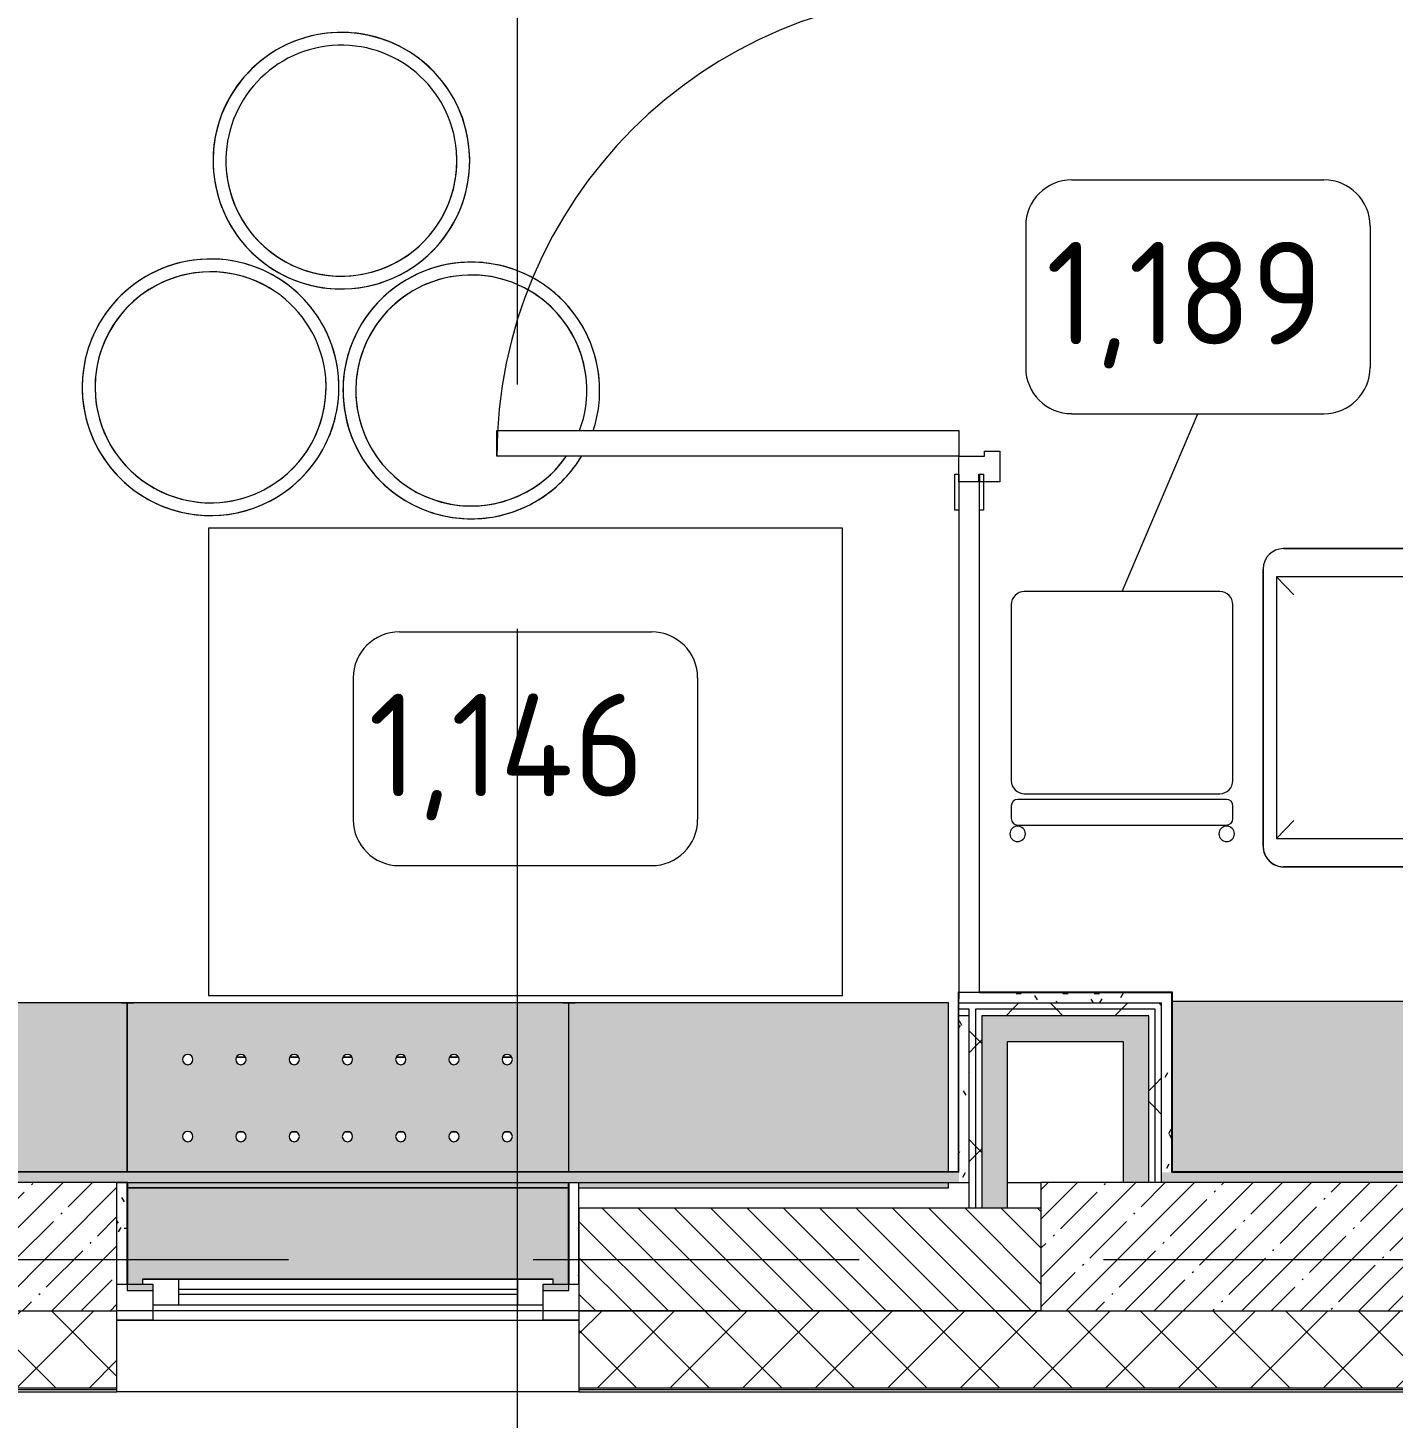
# Model space of a CAD drawing. Header units: millimetres. Extents: x 81566 to 292854, y -8553 to 29000.
# Drawn here: x 99756 to 102416, y -309 to 2400 of the extents above; entities that cross this region are included whole.
import ezdxf

# ---------------------------------------------------------------- set-up
doc = ezdxf.new("R2010")
doc.units = ezdxf.units.MM
doc.linetypes.add('Осевая', pattern=[3175, 635, -476.25, 1587.5, -476.25])
for name, color, linetype, lineweight, true_color in [('A-DOOR-1', 7, 'Continuous', 9, 0xc0c0c0), ('A-DOOR-FRAM-1', 7, 'Continuous', 9, 0xc0c0c0), ('A-WALL-1', 9, 'Continuous', 9, 0x808080), ('A-WALL-FNSH-1', 9, 'Continuous', 9, 0x808080), ('I-FURN-1', 9, 'Continuous', 9, 0x808080), ('M-EQPM-1', 7, 'Continuous', 9, 0xb2b2b2)]:
    doc.layers.add(name, color=color, linetype=linetype, lineweight=lineweight, true_color=true_color)
for name, color, linetype, lineweight in [('A-GLAZ', 7, 'Continuous', 9), ('A-GLAZ-1', 7, 'Continuous', 13), ('A-WALL', 7, 'Continuous', 9), ('I-FURN-IDEN', 7, 'Continuous', 9), ('I-WALL', 7, 'Continuous', 9), ('S-COLS', 7, 'Continuous', 9), ('Знаки', 7, 'Continuous', 9), ('Оси', 7, 'Continuous', 9), ('Оси-2', 7, 'Осевая', 9)]:
    doc.layers.add(name, color=color, linetype=linetype, lineweight=lineweight)
doc.styles.add('GOST Common', font='GOST_Common.ttf', dxfattribs={"height": 200})
pattern_1 = [(0, (0, 0), (121.92, 30.48), [10.058, -81.382, 10.058, -81.382, -487.68]), (0, (0, 0), (121.92, 30.48), [-182.88, 10.058, -172.822, 10.058, -81.382, -213.36]), (0, (0, 0), (121.92, 30.48), [-457.2, 10.058, -50.902, 10.058, -142.342]), (120, (45.72, 15.24), (-87.356454, 90.345817), [10.058, -81.382, 10.058, -81.382, -487.68]), (120, (45.72, 15.24), (-87.356454, 90.345817), [-182.88, 10.058, -172.822, 10.058, -81.382, -213.36]), (120, (45.72, 15.24), (-87.356454, 90.345817), [-457.2, 10.058, -50.902, 10.058, -142.342]), (240, (60.96, 76.2), (-34.563546, -120.825817), [10.058, -81.382, 10.058, -81.382, -487.68]), (240, (60.96, 76.2), (-34.563546, -120.825817), [-182.88, 10.058, -172.822, 10.058, -81.382, -213.36]), (240, (60.96, 76.2), (-34.563546, -120.825817), [-457.2, 10.058, -50.902, 10.058, -142.342])]
pattern_2 = [(45, (0, 0), (-106.06602, 106.06602), []), (135, (0, 0), (-106.06602, -106.06602), [])]

# ---------------------------------------------------------------- blocks, each defined once
blk = doc.blocks.new('BSC_Колонна _Прямоугольная - 250х900-23282983-План расстановки мебели и оборудования 2 этажа в осях 23-33')
at = {"layer": 'S-COLS'}
h = blk.add_hatch(dxfattribs=at)
h.set_pattern_fill('FP_10', color=256, style=0, pattern_type=2)
h.set_pattern_definition([(45, (-99480, -25), (-57.024626, 57.024626), []), (45, (-99422.975, -25), (-57.024626, 57.024626), [100.806, -20.161, 3.353, -16.808])])
h.paths.add_polyline_path([(-40.7, -125), (450, -125), (450, 125), (-450, 125), (-450, -125), (-364, -125)])
for p, q in [((450, 125), (-450, 125)), ((-450, 125), (-450, -125)), ((450, -125), (450, 125)), ((-450, -125), (450, -125))]:
    blk.add_line(p, q, dxfattribs=at)
blk = doc.blocks.new('BSC_Колонна _Прямоугольная - 250х900-V7-План расстановки мебели и оборудования 2 этажа в осях 23-33')
at = {"layer": 'S-COLS'}
h = blk.add_hatch(dxfattribs=at)
h.set_pattern_fill('FP_14', color=256, style=0, pattern_type=2)
h.set_pattern_definition([(45, (-102180, -25), (-57.024626, 57.024626), []), (45, (-102122.975, -25), (-57.024626, 57.024626), [100.806, -20.161, 3.353, -16.808])])
h.paths.add_polyline_path([(-154.2, -125), (450, -125), (450, 125), (-450, 125), (-450, -125)])
for p, q in [((450, 125), (-450, 125)), ((-450, 125), (-450, -125)), ((450, -125), (450, 125)), ((-450, -125), (450, -125))]:
    blk.add_line(p, q, dxfattribs=at)
blk = doc.blocks.new('120_Окно_СКБ_1Ст - 120_Окно_СКБ_1Ст 900х2500_h_ с форточкой-V3-План расстановки мебели и оборудования 2 этажа в осях 23-33')
at = {"layer": 'A-GLAZ'}
for p, q in [((450, -57), (-450, -57)), ((-330, -107), (330, -107)), ((330, -117), (-330, -117))]:
    blk.add_line(p, q, dxfattribs=at)
at = {"layer": 'A-GLAZ-1'}
for p, q in [((-450, -127), (-450, -57)), ((-450, -57), (-380, -57)), ((-380, -57), (-380, -127)), ((380, -127), (380, -57)), ((380, -57), (450, -57)), ((450, -57), (450, -127)), ((380, -87), (-380, -87)), ((-380, -87), (-380, -127)), ((-330, -137), (-330, -87)), ((330, -137), (330, -87)), ((380, -127), (380, -87)), ((-380, -127), (-450, -127)), ((-380, -127), (-400, -127)), ((-400, -127), (-400, -137)), ((450, -127), (380, -127)), ((400, -127), (380, -127)), ((400, -137), (400, -127)), ((-400, -137), (400, -137)), ((400, -137), (-400, -137))]:
    blk.add_line(p, q, dxfattribs=at)
blk = doc.blocks.new('Стул Breuer - 1_189-25586788-План расстановки мебели и оборудования 2 этажа в осях 23-33')
at = {"layer": 'I-FURN-1'}
for p, q in [((190.5, 241.3), (-190.5, 241.3)), ((-215.9, 215.9), (-215.9, -127)), ((215.9, -127), (215.9, 215.9)), ((-190.5, -152.4), (190.5, -152.4)), ((-215.9, -176.2), (-215.9, -200.8)), ((203.2, -163.5), (-203.2, -163.5)), ((215.9, -200.8), (215.9, -176.2)), ((-203.2, -213.5), (203.2, -213.5))]:
    blk.add_line(p, q, dxfattribs=at)
for centre, radius, start, end in [((-190.5, 215.9), 25.4, 90, 180), ((190.5, 215.9), 25.4, 0, 90), ((-190.5, -127), 25.4, 180, 270), ((190.5, -127), 25.4, 270, 360), ((-203.2, -176.2), 12.7, 90, 180), ((203.2, -176.2), 12.7, 360, 90), ((-203.5, -230.6), 15.1, 360, 180), ((-203.2, -200.8), 12.7, 180, 270), ((203.7, -230.6), 15.1, 360, 180), ((203.2, -200.8), 12.7, 270, 360), ((-203.5, -230.6), 15.1, 180, 360), ((203.7, -230.6), 15.1, 180, 360)]:
    blk.add_arc(centre, radius, start, end, dxfattribs=at)
blk = doc.blocks.new('Bed - Small Sizes - 1_119-V32-План расстановки мебели и оборудования 2 этажа в осях 23-33')
at = {"layer": 'I-FURN-1'}
for p, q in [((247.3, 0), (-292.7, 0)), ((-292.7, 0), (247.3, 0)), ((247.3, 0), (-292.7, 0)), ((-292.7, 0), (247.3, 0)), ((-277.5, -26.2), (-242.7, -60)), ((232.5, -26.2), (-277.5, -26.2)), ((-277.5, -26.2), (-277.5, -446.2)), ((232.5, -26.2), (-277.5, -26.2)), ((-277.5, -26.2), (-277.5, -446.2)), ((232.5, -26.2), (197.3, -60)), ((232.5, -446.2), (232.5, -26.2)), ((232.5, -446.2), (232.5, -26.2)), ((-332.7, -40), (-332.7, -460)), ((-332.7, -460), (-332.7, -40)), ((-332.7, -40), (-332.7, -460)), ((-332.7, -460), (-332.7, -40)), ((287.3, -460), (287.3, -40)), ((287.3, -40), (287.3, -460)), ((287.3, -657.7), (287.3, -40)), ((287.3, -40), (287.3, -657.7)), ((-277.5, -446.2), (-242.7, -420)), ((232.5, -446.2), (197.3, -420)), ((-332.7, -460), (-212.7, -460)), ((-212.7, -460), (-332.7, -460)), ((-332.7, -460), (-332.7, -1390)), ((-332.7, -1390), (-332.7, -460)), ((-332.7, -460), (-212.7, -460)), ((-277.5, -446.2), (232.5, -446.2)), ((-277.5, -446.2), (232.5, -446.2)), ((-212.7, -460), (287.3, -460)), ((287.3, -460), (-212.7, -460)), ((287.3, -460), (-212.7, -460)), ((-212.7, -460), (287.3, -657.7)), ((287.3, -657.7), (-212.7, -460)), ((-212.7, -460), (287.3, -460)), ((-212.7, -460), (287.3, -657.7)), ((-212.7, -460), (287.3, -460)), ((287.3, -657.7), (287.3, -460)), ((287.3, -460), (287.3, -657.7)), ((287.3, -1390), (287.3, -657.7)), ((287.3, -657.7), (287.3, -1390)), ((-292.7, -1430), (247.3, -1430)), ((247.3, -1430), (-292.7, -1430))]:
    blk.add_line(p, q, dxfattribs=at)
for centre, start, end in [((-292.7, -40), 90, 180), ((-292.7, -40), 90, 180), ((247.3, -40), 360, 90), ((247.3, -40), 0, 90), ((-292.7, -40), 120, 180), ((-292.7, -40), 135, 180), ((-292.7, -40), 90, 135), ((-292.7, -40), 90, 120), ((247.3, -40), 0, 90), ((247.3, -40), 0, 90), ((-292.7, -1390), 180, 270), ((-292.7, -1390), 180, 270), ((247.3, -1390), 270, 0), ((247.3, -1390), 270, 0)]:
    blk.add_arc(centre, 40, start, end, dxfattribs=at)
blk = doc.blocks.new('Стол базовый прямоугольный - 1_146-25586992-План расстановки мебели и оборудования 2 этажа в осях 23-33')
at = {"layer": 'I-FURN-1'}
for p, q in [((617.5, 455), (-617.5, 455)), ((-617.5, 455), (-617.5, -455)), ((617.5, -455), (617.5, 455)), ((-617.5, -455), (617.5, -455))]:
    blk.add_line(p, q, dxfattribs=at)
blk = doc.blocks.new('ПУФ1 - 500_500 2-25587120-План расстановки мебели и оборудования 2 этажа в осях 23-33')
at = {"layer": 'I-FURN-1'}
for radius, start, end in [(250, 360, 180), (250, 77.1429, 141.4286), (225, 0, 180), (225, 102.8571, 180), (225, 360, 102.8571), (250, 0, 77.1429), (250, 141.4286, 180), (250, 180, 360), (250, 180, 192.8571), (225, 180, 227.9463), (225, 180, 227.9463), (225, 228.1661, 360), (225, 282.8571, 360), (250, 218.5714, 360), (250, 192.8571, 218.5714), (225, 228.1661, 282.8571)]:
    blk.add_arc((0, 0), radius, start, end, dxfattribs=at)
blk = doc.blocks.new('ПУФ1 - 500_500 2-V86-План расстановки мебели и оборудования 2 этажа в осях 23-33')
at = {"layer": 'I-FURN-1'}
for radius, start, end in [(250, 360, 180), (250, 38.5714, 141.4286), (225, 38.5714, 180), (225, 0, 180), (250, 141.4286, 180), (225, 360, 38.5714), (250, 0, 38.5714), (250, 180, 360), (250, 180, 334.2857), (225, 180, 360), (225, 180, 360), (250, 334.2857, 360)]:
    blk.add_arc((0, 0), radius, start, end, dxfattribs=at)
blk = doc.blocks.new('ПУФ1 - 500_500 2-V87-План расстановки мебели и оборудования 2 этажа в осях 23-33')
at = {"layer": 'I-FURN-1'}
for radius, start, end in [(250, 360, 144.3746), (250, 90, 115.7143), (250, 64.2857, 90), (250, 115.7143, 141.4286), (225, 77.1429, 140.5691), (225, 0, 140.5691), (225, 360, 77.1429), (250, 25.7143, 64.2857), (250, 141.4286, 144.3746), (250, 0, 25.7143), (250, 157.0663, 180), (250, 157.0663, 180), (225, 155.0067, 180), (225, 155.0067, 180), (250, 180, 360), (250, 180, 218.5714), (225, 180, 282.8571), (225, 180, 360), (225, 334.2857, 360), (250, 347.1429, 360), (250, 334.2857, 347.1429), (225, 282.8571, 334.2857), (250, 321.4286, 334.2857), (250, 218.5714, 244.2857), (250, 270, 321.4286), (250, 244.2857, 257.1429), (250, 257.1429, 270)]:
    blk.add_arc((0, 0), radius, start, end, dxfattribs=at)
blk = doc.blocks.new('radiator_prado_classic_z_tip_30_po exemplyaru - Classic Z Тип 30-300-V164-План расстановки мебели и оборудования 2 этажа в осях 23-33')
at = {"layer": 'M-EQPM-1'}
for p, q in [((86.7, 210), (104.1, 210)), ((104.1, 210), (86.7, 210)), ((190.5, 210), (207.8, 210)), ((207.8, 210), (190.5, 210)), ((294.2, 210), (311.6, 210)), ((311.6, 210), (294.2, 210)), ((398, 210), (415.3, 210)), ((415.3, 210), (398, 210)), ((501.7, 210), (519.1, 210)), ((519.1, 210), (501.7, 210)), ((605.5, 210), (622.8, 210)), ((622.8, 210), (605.5, 210)), ((99.6, 64), (91.2, 64)), ((91.2, 64), (99.6, 64)), ((203.3, 64), (195, 64)), ((195, 64), (203.3, 64)), ((307.1, 64), (298.7, 64)), ((298.7, 64), (307.1, 64)), ((410.8, 64), (402.5, 64)), ((402.5, 64), (410.8, 64)), ((514.6, 64), (506.2, 64)), ((506.2, 64), (514.6, 64)), ((618.3, 64), (610, 64)), ((610, 64), (618.3, 64))]:
    blk.add_line(p, q, dxfattribs=at)
blk = doc.blocks.new('Зашивка без перфорации М3_2_1 - М3_2_4-31137485-План расстановки мебели и оборудования 2 этажа в осях 23-33')
at = {"layer": 'Знаки'}
h = blk.add_hatch(color=256, dxfattribs=at)
h.paths.add_polyline_path([(64.1, 180), (-430, 180), (-430, 170), (290, 170), (290, 180), (225.8, 180)])
h.paths.add_polyline_path([(310.2, 180), (310, 180), (310.2, 170)])
h.paths.add_polyline_path([(64.1, 150), (-430, 150), (-430, -179.9), (310.2, -179.9), (310.2, 150), (225.8, 150)])
for p, q in [((290, 180), (-430, 180)), ((-430, 180), (-430, 170)), ((310.2, 170), (310.2, 180)), ((-430, 150), (-430, -179.9)), ((310.2, -179.9), (310.2, 150)), ((-430, -179.9), (310.2, -179.9))]:
    blk.add_line(p, q, dxfattribs=at)
blk = doc.blocks.new('Зашивка радиатора_ с перфорацией М1_1 - Зашивка радиатора_ с перфорацией М1_1-V230-План расстановки мебели и оборудования 2 этажа в осях 23-33')
at = {"layer": 'Знаки'}
blk.add_hatch(color=256, dxfattribs=at).paths.add_polyline_path([(380, 380), (380, 368), (400, 368), (400, 358), (-400, 358), (-400, 368), (-380, 368), (-380, 380), (-430, 380), (-430, 180), (430, 180), (430, 380), (400, 380)])
h = blk.add_hatch(color=256, dxfattribs=at)
h.paths.add_polyline_path([(430, 180), (-430, 180), (-430, 170), (430, 170), (430, 179.9)])
h.paths.add_polyline_path([(430.2, 150), (-430, 150), (-430, -179.9), (430.2, -179.9), (430.2, 55.3)])
h.paths.add_polyline_path([(-310.3, 90.4), (-305.3, 89), (-301.6, 85.4), (-300.3, 80.4), (-301.6, 75.4), (-305.3, 71.7), (-310.3, 70.4), (-315.3, 71.7), (-318.9, 75.4), (-320.3, 80.4), (-318.9, 85.4), (-315.3, 89), (-312.8, 90)])
h.paths.add_polyline_path([(1, 90.4), (6, 89), (9.7, 85.4), (11, 80.4), (9.7, 75.4), (6, 71.7), (1, 70.4), (-4, 71.7), (-7.7, 75.4), (-9, 80.4), (-7.7, 85.4), (-4, 89), (-1.6, 90)])
h.paths.add_polyline_path([(-102.8, 90.4), (-97.8, 89), (-94.1, 85.4), (-92.8, 80.4), (-94.1, 75.4), (-97.8, 71.7), (-102.8, 70.4), (-107.8, 71.7), (-111.4, 75.4), (-112.8, 80.4), (-111.4, 85.4), (-107.8, 89), (-105.3, 90)])
h.paths.add_polyline_path([(208.5, 90.4), (213.5, 89), (217.2, 85.4), (218.5, 80.4), (217.2, 75.4), (213.5, 71.7), (208.5, 70.4), (203.5, 71.7), (199.8, 75.4), (198.5, 80.4), (199.8, 85.4), (203.5, 89), (205.9, 90)])
h.paths.add_polyline_path([(-206.5, 90.4), (-201.5, 89), (-197.8, 85.4), (-196.5, 80.4), (-197.8, 75.4), (-201.5, 71.7), (-206.5, 70.4), (-211.5, 71.7), (-215.2, 75.4), (-216.5, 80.4), (-215.2, 85.4), (-211.5, 89), (-209.1, 90)])
h.paths.add_polyline_path([(312.2, 90.4), (317.2, 89), (320.9, 85.4), (322.2, 80.4), (320.9, 75.4), (317.2, 71.7), (312.2, 70.4), (307.2, 71.7), (303.6, 75.4), (302.2, 80.4), (303.6, 85.4), (307.2, 89), (309.7, 90)])
h.paths.add_polyline_path([(104.7, 90.4), (109.7, 89), (113.4, 85.4), (114.7, 80.4), (113.4, 75.4), (109.7, 71.7), (104.7, 70.4), (99.7, 71.7), (96.1, 75.4), (94.7, 80.4), (96.1, 85.4), (99.7, 89), (102.2, 90)])
h.paths.add_polyline_path([(104.7, -59.6), (109.7, -61), (113.4, -64.6), (114.7, -69.6), (113.1, -75.1), (109.7, -78.3), (104.7, -79.6), (99.7, -78.3), (96.1, -74.6), (94.7, -69.6), (96.1, -64.6), (99.7, -61), (102.2, -60)])
h.paths.add_polyline_path([(-206.5, -59.6), (-201.5, -61), (-197.8, -64.6), (-196.5, -69.6), (-198.2, -75.1), (-201.5, -78.3), (-206.5, -79.6), (-211.5, -78.3), (-215.2, -74.6), (-216.5, -69.6), (-215.2, -64.6), (-211.5, -61), (-209.1, -60)])
h.paths.add_polyline_path([(312.2, -59.6), (317.2, -61), (320.9, -64.6), (322.2, -69.6), (320.6, -75.1), (317.2, -78.3), (312.2, -79.6), (307.2, -78.3), (303.6, -74.6), (302.2, -69.6), (303.6, -64.6), (307.2, -61), (309.7, -60)])
h.paths.add_polyline_path([(-310.3, -59.6), (-305.3, -61), (-301.6, -64.6), (-300.3, -69.6), (-301.9, -75.1), (-305.3, -78.3), (-310.3, -79.6), (-315.3, -78.3), (-318.9, -74.6), (-320.3, -69.6), (-318.9, -64.6), (-315.3, -61), (-312.8, -60)])
h.paths.add_polyline_path([(208.5, -59.6), (213.5, -61), (217.2, -64.6), (218.5, -69.6), (216.8, -75.1), (213.5, -78.3), (208.5, -79.6), (203.5, -78.3), (199.8, -74.6), (198.5, -69.6), (199.8, -64.6), (203.5, -61), (205.9, -60)])
h.paths.add_polyline_path([(-102.8, -59.6), (-97.8, -61), (-94.1, -64.6), (-92.8, -69.6), (-94.4, -75.1), (-97.8, -78.3), (-102.8, -79.6), (-107.8, -78.3), (-111.4, -74.6), (-112.8, -69.6), (-111.4, -64.6), (-107.8, -61), (-105.3, -60)])
h.paths.add_polyline_path([(1, -59.6), (6, -61), (9.7, -64.6), (11, -69.6), (9.3, -75.1), (6, -78.3), (1, -79.6), (-4, -78.3), (-7.7, -74.6), (-9, -69.6), (-7.7, -64.6), (-4, -61), (-1.6, -60)])
for p, q in [((-380, 380), (-430, 380)), ((-430, 380), (-430, 368)), ((430, 380), (380, 380)), ((430, 368), (430, 380)), ((-430, 180), (430, 180)), ((430, 180), (-430, 180)), ((-430, 150), (-430, -179.9)), ((430.2, -179.9), (430.2, 150)), ((-430, -179.9), (430.2, -179.9))]:
    blk.add_line(p, q, dxfattribs=at)
for centre, start, end in [((-310.3, 80.4), 0, 180), ((-206.5, 80.4), 0, 180), ((-102.8, 80.4), 0, 180), ((1, 80.4), 0, 180), ((104.7, 80.4), 0, 180), ((208.5, 80.4), 0, 180), ((312.2, 80.4), 0, 180), ((-310.3, 80.4), 180, 0), ((-206.5, 80.4), 180, 360), ((-102.8, 80.4), 180, 0), ((1, 80.4), 180, 0), ((104.7, 80.4), 180, 360), ((208.5, 80.4), 180, 0), ((312.2, 80.4), 180, 0), ((-310.3, -69.6), 0, 180), ((-310.3, -69.6), 180, 0), ((-206.5, -69.6), 0, 180), ((-206.5, -69.6), 180, 0), ((-102.8, -69.6), 0, 180), ((-102.8, -69.6), 180, 0), ((1, -69.6), 0, 180), ((1, -69.6), 180, 0), ((104.7, -69.6), 0, 180), ((104.7, -69.6), 180, 0), ((208.5, -69.6), 0, 180), ((208.5, -69.6), 180, 0), ((312.2, -69.6), 0, 180), ((312.2, -69.6), 180, 0)]:
    blk.add_arc(centre, 10, start, end, dxfattribs=at)
blk = doc.blocks.new('Зашивка без перфорации М3_2_1 - М3_2_3-31137425-План расстановки мебели и оборудования 2 этажа в осях 23-33')
at = {"layer": 'Знаки'}
h = blk.add_hatch(color=256, dxfattribs=at)
h.paths.add_polyline_path([(-363.5, 180), (-409.4, 180), (-409.4, 173.1), (-159.4, 173.1), (-159.4, 180), (-201.8, 180)])
h.paths.add_polyline_path([(-429.4, 180), (-430, 180), (-429.4, 173.1)])
h.paths.add_polyline_path([(444.8, 153.1), (-430, 153.1), (-430, -179.9), (485.6, -179.9), (485.6, 153.1)])
for p, q in [((-430, 180), (-430, 173.1)), ((-159.4, 180), (-409.4, 180)), ((-430, 153.1), (-430, -179.9)), ((-430, -179.9), (485.6, -179.9))]:
    blk.add_line(p, q, dxfattribs=at)
blk = doc.blocks.new('Зашивка без перфорации М3_2_1 - М3_2_3-V240-План расстановки мебели и оборудования 2 этажа в осях 23-33')
at = {"layer": 'Знаки'}
blk.add_hatch(color=256, dxfattribs=at).paths.add_polyline_path([(-242.6, 150), (-430, 150), (-430, -179.9), (510.2, -179.9), (510.2, 145), (490, 145), (490, 150), (80.7, 150)])
for p, q in [((-430, 150), (-430, -179.9)), ((510.2, -179.9), (510.2, 145)), ((-430, -179.9), (510.2, -179.9))]:
    blk.add_line(p, q, dxfattribs=at)
blk = doc.blocks.new('Зашивка_ опоясывающая панель - Зашивка_ опоясывающая панель Т2_1-V251-План расстановки мебели и оборудования 2 этажа в осях 23-33')
at = {"layer": 'Знаки'}
blk.add_hatch(color=256, dxfattribs=at).paths.add_polyline_path([(-406, 179.9), (-406, 180), (-418.8, 179.9)])
blk.add_line((-430, 180), (-406, 180), dxfattribs=at)
blk = doc.blocks.new('Зашивка_ опоясывающая панель - Зашивка_ опоясывающая панель Т2_1-V248-План расстановки мебели и оборудования 2 этажа в осях 23-33')
at = {"layer": 'Знаки'}
blk.add_line((-430, 180), (-406, 180), dxfattribs=at)
blk = doc.blocks.new('110_Дверь_СКБ_2Ст - Д-5_п__в составе перегородки _не входит в спец__-32680317-План расстановки мебели и оборудования 2 этажа в осях 23-33')
at = {"layer": 'A-DOOR-1'}
for p, q in [((-637.5, -20), (-587.5, -20)), ((-637.5, -420), (-637.5, -20)), ((-587.5, -20), (-587.5, -420)), ((612.5, -20), (662.5, -20)), ((612.5, -920), (612.5, -20)), ((662.5, -20), (662.5, -920)), ((-587.5, -420), (-637.5, -420)), ((662.5, -920), (612.5, -920))]:
    blk.add_line(p, q, dxfattribs=at)
for centre, radius, start, end in [((-637.5, -20), 400, 270, 0), ((662.5, -20), 900, 180, 270)]:
    blk.add_arc(centre, radius, start, end, dxfattribs=at)
at = {"layer": 'A-DOOR-FRAM-1'}
for p, q in [((-687.5, 60), (-627.5, 60)), ((-687.5, -20), (-687.5, 60)), ((-627.5, 60), (-627.5, 30)), ((652.5, 60), (712.5, 60)), ((652.5, 30), (652.5, 60)), ((712.5, 60), (712.5, -20)), ((-742.5, 28), (-672.5, 28)), ((-742.5, 20), (-742.5, 28)), ((-672.5, 28), (-672.5, 20)), ((-637.5, 30), (-637.5, -20)), ((-627.5, 30), (-637.5, 30)), ((662.5, 30), (652.5, 30)), ((662.5, -20), (662.5, 30)), ((697.5, 20), (697.5, 28)), ((697.5, 28), (767.5, 28)), ((767.5, 28), (767.5, 20)), ((-672.5, 20), (-742.5, 20)), ((-687.5, 20), (-672.5, 20)), ((-687.5, 19), (-687.5, 20)), ((-672.5, 19), (-687.5, 19)), ((-672.5, 20), (-672.5, 19)), ((697.5, 19), (697.5, 20)), ((697.5, 20), (712.5, 20)), ((767.5, 20), (697.5, 20)), ((712.5, 19), (697.5, 19)), ((712.5, 20), (712.5, 19)), ((-742.5, -20), (-672.5, -20)), ((-742.5, -28), (-742.5, -20)), ((-637.5, -20), (-687.5, -20)), ((-672.5, -20), (-672.5, -28)), ((712.5, -20), (662.5, -20)), ((697.5, -28), (697.5, -20)), ((697.5, -20), (767.5, -20)), ((767.5, -20), (767.5, -28)), ((-672.5, -28), (-742.5, -28)), ((767.5, -28), (697.5, -28))]:
    blk.add_line(p, q, dxfattribs=at)
blk = doc.blocks.new('Марка_Мебель - В прямоуг_Balcon_Марка-25523697-План расстановки мебели и оборудования 2 этажа в осях 23-33')
at = {"layer": 'I-FURN-IDEN'}
for p, q in [((-2.455, 2.278), (2.455, 2.278)), ((-3.355, 1.378), (-3.355, -1.384)), ((3.355, 1.378), (3.355, -1.378)), ((-2.461, -2.278), (2.455, -2.278))]:
    blk.add_line(p, q, dxfattribs=at)
for centre, radius, start, end in [((-2.455, 1.378), 0.9, 90, 180), ((2.455, 1.378), 0.9, 0, 90), ((-2.461, -1.384), 0.893, 180, 270), ((2.455, -1.378), 0.9, 270, 0)]:
    blk.add_arc(centre, radius, start, end, dxfattribs=at)

msp = doc.modelspace()

# ---------------------------------------------------------------- hatches: boundary and pattern name
at = {"layer": 'A-WALL'}
h = msp.add_hatch(dxfattribs=at)
h.set_pattern_fill('FP_3', color=256, style=0, pattern_type=2)
h.set_pattern_definition([(135, (0, 0), (-35.35534, -35.35534), [])])
h.paths.add_polyline_path([(122030, -100), (122830, -100), (122830, 100), (122030, 100)])
h.paths.add_polyline_path([(119330, -100), (119330, 100), (118830, 100), (118830, -100), (119161.4, -100)])
h.paths.add_polyline_path([(113665.1, -100), (113680, -100), (113680, 100), (113430, 100), (113430, -100)])
h.paths.add_polyline_path([(115630, -100), (115630, 100), (114580, 100), (114580, -100), (115605, -100)])
h.paths.add_polyline_path([(110108.7, -100), (110230, -100), (110230, 100), (108930, 100), (108930, -100), (109785.4, -100)])
h.paths.add_polyline_path([(103780, -100), (104830, -100), (104830, 100), (103780, 100)])
h.paths.add_polyline_path([(102880, -100), (102880, 100), (102630, 100), (102630, -100), (102672.5, -100)])
h.paths.add_polyline_path([(101379.2, -100), (101730, -100), (101730, 100), (100830, 100), (100830, -100), (101055.9, -100)])
h.paths.add_polyline_path([(98792.7, -100), (99030, -100), (99030, 100), (95680, 100), (95680, -100), (98469.4, -100)])
h.paths.add_polyline_path([(94780, -100), (94780, 100), (94530, 100), (94530, -100), (94589.6, -100)])
h.paths.add_polyline_path([(92649.8, -100), (92730, -100), (92730, 100), (91930, 100), (91930, -100), (92326.4, -100)])
h = msp.add_hatch(dxfattribs=at)
h.set_pattern_fill('FP_1', color=256, style=0, pattern_type=2)
h.set_pattern_definition([(45, (0, 0), (-70.71068, 70.71068), []), (135, (0, 0), (-70.71068, -70.71068), [])])
h.paths.add_polyline_path([(125080, -250), (125080, -100), (123730, -100), (123730, -250)])
h.paths.add_polyline_path([(122830, -250), (122830, -100), (122030, -100), (122030, -250)])
h.paths.add_polyline_path([(121130, -250), (121130, -100), (120230, -100), (120230, -250), (120778, -250)])
h.paths.add_polyline_path([(119330, -250), (119330, -100), (117930, -100), (117930, -250)])
h.paths.add_polyline_path([(114580, -250), (115630, -250), (115630, -100), (114580, -100), (114580, -126.6)])
h.paths.add_polyline_path([(113680, -250), (113680, -100), (112530, -100), (112530, -250)])
h.paths.add_polyline_path([(110230, -250), (110230, -100), (108930, -100), (108930, -250)])
h.paths.add_polyline_path([(108030, -250), (108030, -100), (107130, -100), (107130, -250)])
h.paths.add_polyline_path([(104830, -250), (104830, -100), (103780, -100), (103780, -250)])
h.paths.add_polyline_path([(102880, -250), (102880, -100), (100830, -100), (100830, -250)])
h.paths.add_polyline_path([(99930, -250), (99930, -100), (95680, -100), (95680, -250)])
h.paths.add_polyline_path([(94780, -250), (94780, -100), (93630, -100), (93630, -250)])
h.paths.add_polyline_path([(91930, -250), (92730, -250), (92730, -100), (91930, -100), (91930, -126.6)])
h.paths.add_polyline_path([(91030, -250), (91030, -100), (89210, -100), (89210, -250), (89739.9, -250)])
at = {"layer": 'I-WALL'}
h = msp.add_hatch(dxfattribs=at)
h.set_pattern_fill('FP_41', color=256, style=0, pattern_type=2)
h.set_pattern_definition(pattern_1)
h.paths.add_polyline_path([(101590, 150), (101590, 475), (101570, 475), (101570, 150)])
h.paths.add_polyline_path([(101570, 500), (101590, 500), (101590, 521), (101570, 520), (101570, 508)])
h = msp.add_hatch(dxfattribs=at)
h.set_pattern_fill('FP_41', color=256, style=0, pattern_type=2)
h.set_pattern_definition(pattern_1)
h.paths.add_polyline_path([(101965, 500), (101965, 520), (101590, 520), (101590, 500), (101702.5, 500)])
h = msp.add_hatch(dxfattribs=at)
h.set_pattern_fill('FP_41', color=256, style=0, pattern_type=2)
h.set_pattern_definition(pattern_1)
h.paths.add_polyline_path([(101965, 170), (101985, 170), (101985, 520), (101965, 520), (101965, 395.1)])
h = msp.add_hatch(dxfattribs=at)
h.set_pattern_fill('FP_42', color=256, style=0, pattern_type=2)
h.set_pattern_definition(pattern_2)
h.paths.add_polyline_path([(101965, 487.5), (101965, 500), (101570, 500), (101570, 487.5), (101952.5, 487.5)])
h = msp.add_hatch(dxfattribs=at)
h.set_pattern_fill('FP_42', color=256, style=0, pattern_type=2)
h.set_pattern_definition(pattern_2)
h.paths.add_polyline_path([(101952.5, 475), (101952.5, 487.5), (101602.5, 487.5), (101602.5, 475), (101940, 475)])
h.paths.add_polyline_path([(101590, 475), (101590, 487.5), (101570, 487.5), (101570, 475)])
h = msp.add_hatch(dxfattribs=at)
h.set_pattern_fill('FP_42', color=256, style=0, pattern_type=2)
h.set_pattern_definition(pattern_2)
h.paths.add_polyline_path([(101602.5, 100), (101602.5, 487.5), (101590, 487.5), (101590, 100)])
h = msp.add_hatch(dxfattribs=at)
h.set_pattern_fill('FP_42', color=256, style=0, pattern_type=2)
h.set_pattern_definition(pattern_2)
h.paths.add_polyline_path([(101602.5, 100), (101615, 100), (101615, 475), (101602.5, 475), (101602.5, 395.1)])
for points in [[(101890, 425), (101940, 425), (101940, 475), (101615, 475), (101615, 425), (101702.5, 425)], [(101665, 100), (101665, 425), (101615, 425), (101615, 100)], [(101940, 150), (101940, 425), (101890, 425), (101890, 150)]]:
    msp.add_hatch(color=256, dxfattribs=at).paths.add_polyline_path(points)
h = msp.add_hatch(dxfattribs=at)
h.set_pattern_fill('FP_42', color=256, style=0, pattern_type=2)
h.set_pattern_definition(pattern_2)
h.paths.add_polyline_path([(101950.6, 150), (101952.5, 150), (101952.5, 475), (101940, 475), (101940, 150)])
h = msp.add_hatch(dxfattribs=at)
h.set_pattern_fill('FP_42', color=256, style=0, pattern_type=2)
h.set_pattern_definition(pattern_2)
h.paths.add_polyline_path([(101963.1, 150), (101965, 150), (101965, 487.5), (101952.5, 487.5), (101952.5, 150)])
h = msp.add_hatch(dxfattribs=at)
h.set_pattern_fill('FP_41', color=256, style=0, pattern_type=2)
h.set_pattern_definition(pattern_1)
h.paths.add_polyline_path([(100894.2, 150), (101570, 150), (101570, 170), (96750, 170), (96750, 150), (100732.6, 150)])
h = msp.add_hatch(dxfattribs=at)
h.set_pattern_fill('FP_41', color=256, style=0, pattern_type=2)
h.set_pattern_definition(pattern_1)
h.paths.add_polyline_path([(107110, 150), (107109, 170), (101965, 170), (101965, 150), (107109, 150)])
h = msp.add_hatch(dxfattribs=at)
h.set_pattern_fill('FP_41', color=256, style=0, pattern_type=2)
h.set_pattern_definition(pattern_1)
h.paths.add_polyline_path([(99930, -48), (99950, -48), (99950, 150), (99930, 150), (99930, 134.2)])
h = msp.add_hatch(dxfattribs=at)
h.set_pattern_fill('FP_41', color=256, style=0, pattern_type=2)
h.set_pattern_definition(pattern_1)
h.paths.add_polyline_path([(100830, -48), (100830, 150), (100810, 150), (100810, -48)])

# ---------------------------------------------------------------- linework, layer by layer
at = {"layer": 'A-WALL'}
for p, q in [((101570, 521), (101590, 521)), ((101590, 520), (101590, 521)), ((101590, 487.5), (101570, 487.5)), ((101590, 475), (101570, 475)), ((101602.5, 487.5), (101602.5, 100)), ((101952.5, 487.5), (101602.5, 487.5)), ((101615, 475), (101615, 100)), ((101940, 475), (101615, 475)), ((101940, 150), (101940, 475)), ((101952.5, 150), (101952.5, 487.5)), ((100830, -100), (101730, -100)), ((101730, -100), (100830, -100)), ((95680, -250), (99930, -250)), ((95680, -253), (99930, -253)), ((100830, -258), (99930, -258)), ((100830, -250), (102880, -250)), ((100830, -253), (102880, -253))]:
    msp.add_line(p, q, dxfattribs=at)
at = {"layer": 'A-WALL-1'}
for p, q in [((101570, 1460), (101570, 508)), ((101610, 520), (101610, 1460)), ((101610, 520), (101590, 520)), ((101985, 170), (101985, 520)), ((101570, 500), (101965, 500)), ((101965, 150), (101965, 500)), ((101590, 100), (101590, 487.5)), ((101665, 100), (101665, 425)), ((101665, 425), (101890, 425)), ((101890, 425), (101890, 150)), ((101570, 170), (96750, 170)), ((99930, 150), (101590, 150)), ((99950, 150), (99930, 150)), ((99950, -48), (99950, 150)), ((100810, 150), (100810, -48)), ((100830, -48), (100830, 150)), ((101730, 100), (100830, 100)), ((100830, 100), (100830, -250)), ((99930, -48), (99950, -48)), ((100810, -48), (100830, -48)), ((99930, -250), (99930, -100))]:
    msp.add_line(p, q, dxfattribs=at)
at = {"layer": 'A-WALL-FNSH-1'}
for p, q in [((101569, 521), (101569, 171)), ((101570, 521), (101569, 521)), ((101986, 521), (101610, 521)), ((101610, 520), (101985, 520)), ((101986, 171), (101986, 521)), ((101570, 170), (101570, 508)), ((101569, 171), (96751, 171)), ((101985, 170), (107109, 170)), ((107109, 171), (101986, 171)), ((99951, 150), (99950, 150)), ((99951, -48), (99951, 150)), ((100809, 150), (100809, -48)), ((99950, -48), (99951, -48)), ((100809, -48), (100810, -48)), ((95680, -258), (99930, -258)), ((99930, -258), (99930, -250)), ((100830, -250), (100830, -258)), ((100830, -258), (102880, -258))]:
    msp.add_line(p, q, dxfattribs=at)
at = {"layer": 'I-FURN-IDEN'}
msp.add_line((101888.1, 1301.7), (102035.7, 1647.9), dxfattribs=at)
at = {"layer": 'I-WALL'}
for p, q in [((101665, 150), (101730, 150)), ((100830, -100), (99930, -100))]:
    msp.add_line(p, q, dxfattribs=at)
at = {"layer": 'Оси'}
msp.add_line((100710, -1906.3), (100710, 593.7), dxfattribs=at)
at = {"layer": 'Оси-2'}
for p, q in [((100710, 593.7), (100710, 19528.3)), ((84865.6, 0), (122760, 0))]:
    msp.add_line(p, q, dxfattribs=at)

# ---------------------------------------------------------------- block references
at = {"layer": 'A-DOOR-1', "rotation": 270}
msp.add_blockref('110_Дверь_СКБ_2Ст - Д-5_п__в составе перегородки _не входит в спец__-32680317-План расстановки мебели и оборудования 2 этажа в осях 23-33', (101590, 2227.5), dxfattribs=at)
at = {"layer": 'A-GLAZ', "rotation": 180}
msp.add_blockref('120_Окно_СКБ_1Ст - 120_Окно_СКБ_1Ст 900х2500_h_ с форточкой-V3-План расстановки мебели и оборудования 2 этажа в осях 23-33', (100380, -175), dxfattribs=at)
at = {"layer": 'I-FURN-1'}
for name, p, rotation in [('ПУФ1 - 500_500 2-V86-План расстановки мебели и оборудования 2 этажа в осях 23-33', (100367.2, 2140.8), 184.6613193387897), ('ПУФ1 - 500_500 2-25587120-План расстановки мебели и оборудования 2 этажа в осях 23-33', (100112.3, 1699.3), 184.6613193387897), ('ПУФ1 - 500_500 2-V87-План расстановки мебели и оборудования 2 этажа в осях 23-33', (100620.3, 1693.1), 184.6613193387897), ('Стол базовый прямоугольный - 1_146-25586992-План расстановки мебели и оборудования 2 этажа в осях 23-33', (100725.7, 969.7), 180), ('Bed - Small Sizes - 1_119-V32-План расстановки мебели и оборудования 2 этажа в осях 23-33', (102162.7, 1097.8), 90.00000000000001)]:
    msp.add_blockref(name, p, dxfattribs=dict(at, rotation=rotation))
msp.add_blockref('Стул Breuer - 1_189-25586788-План расстановки мебели и оборудования 2 этажа в осях 23-33', (101888, 1060), dxfattribs=at)
at = {"layer": 'I-FURN-IDEN', "xscale": 99.99999999999993, "yscale": 99.99999999999993, "zscale": 99.99999999999993}
for p in [(102035.7, 1875.7), (100725.7, 995.2)]:
    msp.add_blockref('Марка_Мебель - В прямоуг_Balcon_Марка-25523697-План расстановки мебели и оборудования 2 этажа в осях 23-33', p, dxfattribs=at)
at = {"layer": 'M-EQPM-1'}
msp.add_blockref('radiator_prado_classic_z_tip_30_po exemplyaru - Classic Z Тип 30-300-V164-План расстановки мебели и оборудования 2 этажа в осях 23-33', (100076.1, 184.6), dxfattribs=at)
at = {"layer": 'S-COLS'}
for name, p in [('BSC_Колонна _Прямоугольная - 250х900-23282983-План расстановки мебели и оборудования 2 этажа в осях 23-33', (99480, 25)), ('BSC_Колонна _Прямоугольная - 250х900-V7-План расстановки мебели и оборудования 2 этажа в осях 23-33', (102180, 25))]:
    msp.add_blockref(name, p, dxfattribs=at)
at = {"layer": 'Знаки', "rotation": 180}
for name, p in [('Зашивка без перфорации М3_2_1 - М3_2_3-V240-План расстановки мебели и оборудования 2 этажа в осях 23-33', (99520, 320)), ('Зашивка радиатора_ с перфорацией М1_1 - Зашивка радиатора_ с перфорацией М1_1-V230-План расстановки мебели и оборудования 2 этажа в осях 23-33', (100380, 320)), ('Зашивка без перфорации М3_2_1 - М3_2_4-31137485-План расстановки мебели и оборудования 2 этажа в осях 23-33', (101120, 320)), ('Зашивка без перфорации М3_2_1 - М3_2_3-31137425-План расстановки мебели и оборудования 2 этажа в осях 23-33', (102470.6, 323.1))]:
    msp.add_blockref(name, p, dxfattribs=at)
at = {"layer": 'Знаки'}
for name, p in [('Зашивка_ опоясывающая панель - Зашивка_ опоясывающая панель Т2_1-V251-План расстановки мебели и оборудования 2 этажа в осях 23-33', (100368.8, 320)), ('Зашивка_ опоясывающая панель - Зашивка_ опоясывающая панель Т2_1-V248-План расстановки мебели и оборудования 2 этажа в осях 23-33', (101228.6, 320))]:
    msp.add_blockref(name, p, dxfattribs=at)

# ---------------------------------------------------------------- texts
at = {"layer": 'I-FURN-IDEN', "char_height": 200, "attachment_point": 1, "style": 'GOST Common'}
for s, insert, width in [('1,189', (101739.7, 1982.7), 681.434), ('1,146', (100419.7, 1102.3), 705.485)]:
    msp.add_mtext(s, dxfattribs=dict(at, insert=insert, width=width))

doc.saveas('drawing.dxf')
